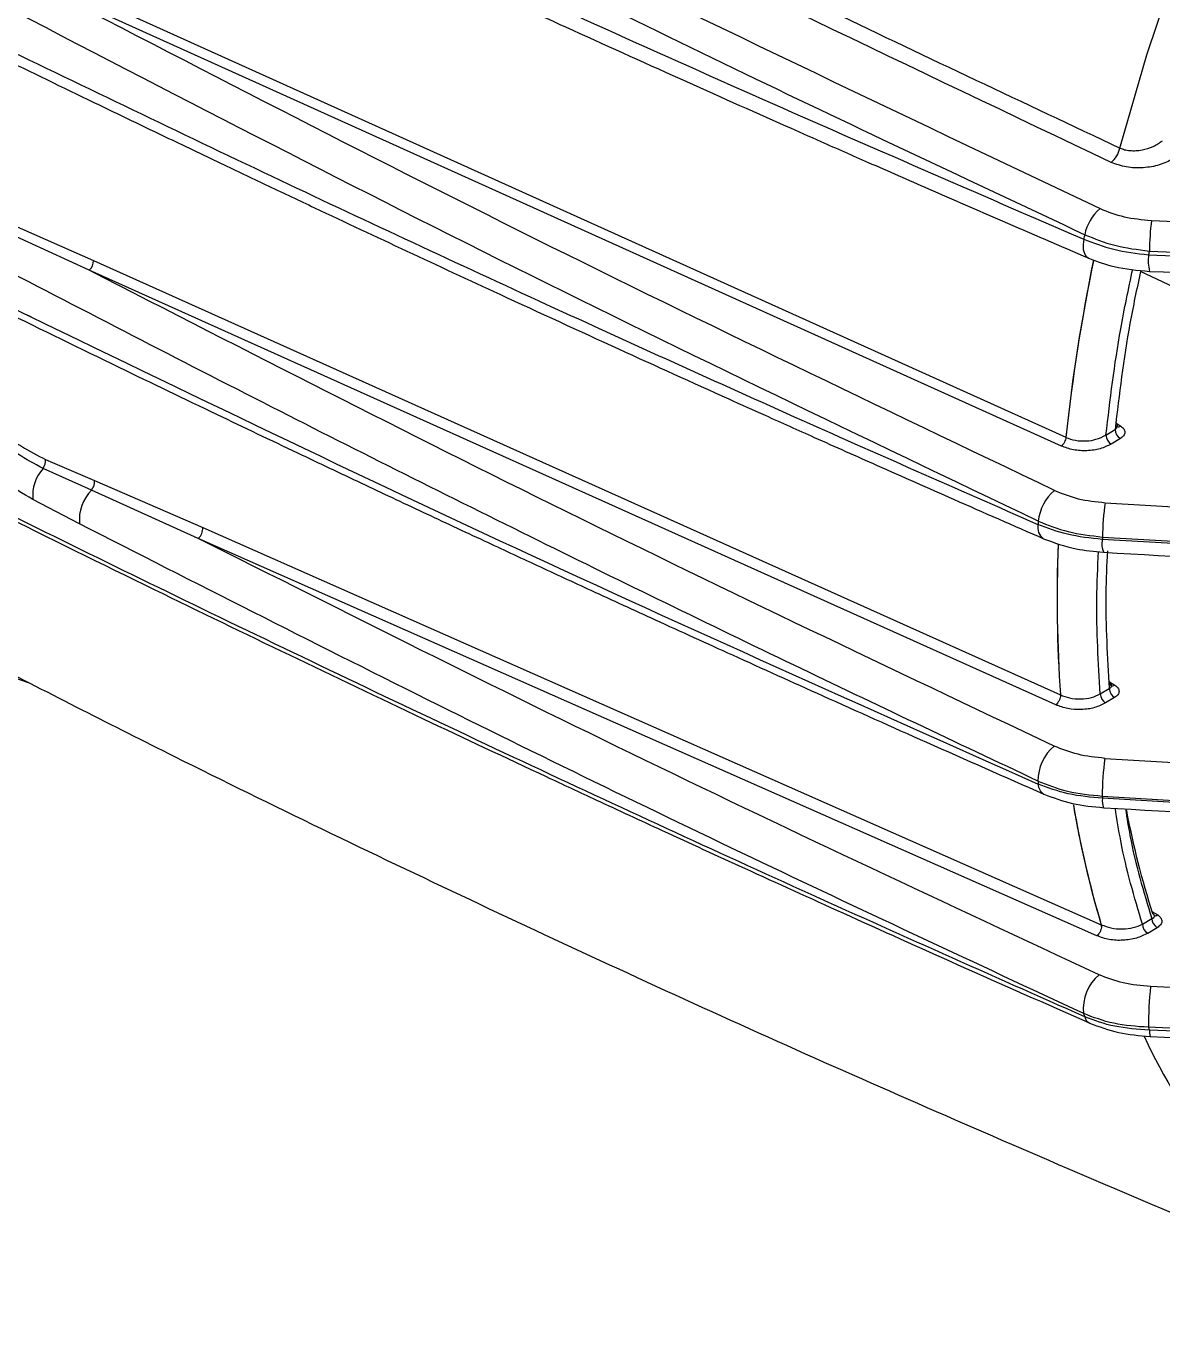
# Model space of a CAD drawing. Extents: x 8 to 113, y 1 to 87.
# Drawn here: x 78.723 to 80.997, y 3.583 to 6.17 of the extents above; entities that cross this region are included whole.
import ezdxf

# ---------------------------------------------------------------- set-up
doc = ezdxf.new("R2010")
doc.units = 0
doc.header["$MEASUREMENT"] = 0
doc.layers.add('OBJECT', color=7, linetype='CONTINUOUS')

msp = doc.modelspace()

# ---------------------------------------------------------------- linework, layer by layer
at = {"layer": 'OBJECT'}
for p, q in [((80.7949, 5.3296), (78.7244, 6.2642)), ((78.7333, 6.2816), (80.8039, 5.347)), ((78.6933, 5.7737), (78.8583, 5.7009)), ((80.9752, 5.781), (81.9695, 5.7388)), ((78.8493, 5.6812), (78.6865, 5.7559)), ((80.9712, 5.7196), (81.9663, 5.6805)), ((78.8583, 5.7009), (80.7929, 4.8317)), ((80.9694, 5.7122), (81.9641, 5.674)), ((80.7839, 4.8118), (78.8493, 5.6812)), ((81.9466, 5.2139), (80.9532, 5.6784)), ((78.7244, 5.592), (78.7295, 5.5898)), ((78.7333, 5.5879), (78.7262, 5.5909)), ((80.8842, 5.3516), (80.9024, 5.3625)), ((80.9057, 5.3746), (80.9137, 5.3696)), ((80.9062, 5.3692), (80.907, 5.3697)), ((80.913, 5.3443), (80.8948, 5.3335)), ((78.854, 5.2413), (78.757, 5.2849)), ((78.762, 5.3028), (78.8601, 5.2608)), ((78.8601, 5.2608), (79.0765, 5.1665)), ((79.0678, 5.1447), (78.854, 5.2413)), ((78.8301, 5.1739), (78.7368, 5.2225)), ((80.8826, 5.2162), (81.8514, 5.1571)), ((79.0765, 5.1665), (80.8747, 4.3719)), ((80.8661, 4.3497), (79.0678, 5.1447)), ((81.8461, 5.0886), (80.8768, 5.1426)), ((80.8772, 5.1475), (81.8461, 5.0892)), ((78.5948, 4.9015), (78.7295, 4.8559)), ((80.8729, 4.8336), (80.8909, 4.8444)), ((80.891, 4.8581), (80.9019, 4.8514)), ((80.7929, 4.8317), (80.7929, 4.8308)), ((80.7932, 4.8307), (80.7931, 4.8316)), ((80.9015, 4.8262), (80.8835, 4.8155)), ((80.8822, 4.7047), (81.8513, 4.6459)), ((80.8768, 4.6292), (81.8461, 4.5695)), ((81.8461, 4.569), (80.8772, 4.6248)), ((80.9759, 4.3986), (80.9877, 4.3914)), ((80.9572, 4.3728), (80.976, 4.384)), ((80.8747, 4.3719), (80.875, 4.3687)), ((80.8753, 4.3686), (80.8749, 4.3718)), ((80.9866, 4.3658), (80.9678, 4.3546)), ((81.9675, 4.204), (80.9735, 4.2481)), ((81.9641, 4.1203), (80.9694, 4.1666)), ((81.9661, 4.1161), (80.9712, 4.1611))]:
    msp.add_line(p, q, dxfattribs=at)
at = {"layer": 'OBJECT', "flags": 128}
for points in [[(80.9121, 5.9257), (80.9658, 6.1121), (81.0285, 6.2991), (81.1, 6.486), (81.1799, 6.6717), (81.2679, 6.8554), (81.3635, 7.0364), (81.4663, 7.2137), (81.5758, 7.3865), (81.6915, 7.554), (81.8129, 7.7154), (81.9394, 7.8701), (82.0705, 8.0172), (82.2054, 8.1561), (82.3436, 8.2861), (82.4845, 8.4067), (82.6273, 8.5172), (82.7715, 8.6172)], [(80.8396, 5.7433), (80.8383, 5.7325), (80.8388, 5.7228), (80.841, 5.7147), (80.8447, 5.7088), (80.8497, 5.7052)], [(80.8911, 4.8564), (80.8915, 4.8544), (80.8921, 4.8526), (80.8932, 4.8513), (80.8945, 4.8504), (80.8961, 4.8499), (80.8979, 4.8499), (80.8999, 4.8504), (80.9019, 4.8514)]]:
    msp.add_lwpolyline(points, dxfattribs=at)
at = {"layer": 'OBJECT'}
for centre, radius, start, end in [((80.8604, 5.9372), 0.0529, 310.4879, 347.4178), ((80.9329, 5.7339), 0.0931, 130.5997, 168.5395), ((81.5899, 5.7102), 0.6188, 173.4275, 179.1221), ((85.0494, 4.7575), 4.3238, 166.6967, 166.8202), ((85.2619, 4.6927), 4.4119, 166.5399, 166.6398), ((78.8315, 5.7013), 0.0268, 311.6109, 359.1372), ((84.4833, 4.9537), 3.7004, 168.3334, 173.8984), ((84.4542, 4.9581), 3.6708, 168.3367, 173.9205), ((81.0595, 5.7005), 0.0908, 172.6491, 193.7246), ((80.9258, 5.364), 0.0235, 183.6817, 236.9096), ((80.909, 5.3762), 0.00808, 252.0253, 305.3355), ((80.9076, 5.3531), 0.0235, 183.6828, 236.9085), ((78.8179, 5.2307), 0.0815, 138.3373, 185.7076), ((78.7369, 5.3001), 0.0252, 322.8439, 6.2674), ((78.8347, 5.258), 0.0255, 319.2015, 6.2329), ((78.9121, 5.1828), 0.0824, 134.7607, 186.2275), ((80.8415, 5.1698), 0.0933, 130.4406, 174.1639), ((81.3894, 5.1423), 0.5121, 171.7017, 179.4221), ((84.1772, 4.8914), 3.4405, 175.2008, 175.3118), ((79.0507, 5.1642), 0.0259, 311.3114, 5.1185), ((80.7753, 5.1668), 0.0278, 167.9056, 235.2657), ((83.5725, 5.0237), 2.7862, 177.7374, 183.9521), ((83.5439, 5.0232), 2.7574, 177.7424, 183.9838), ((80.9139, 5.1338), 0.038, 166.6823, 206.0131), ((84.578, 4.8339), 3.714, 175.1565, 175.2318), ((80.9143, 4.8459), 0.0235, 183.683, 236.9102), ((80.7848, 4.8127), 0.0207, 66.1647, 66.8937), ((80.8963, 4.8351), 0.0235, 183.6828, 236.9085), ((80.8393, 4.6596), 0.0912, 130.2231, 180.263), ((81.3909, 4.6308), 0.5141, 171.7316, 180.1766), ((83.2675, 4.8874), 2.5297, 185.1751, 185.3118), ((80.7711, 4.6525), 0.0224, 178.308, 239.903), ((82.734, 4.9306), 1.9414, 189.4497, 196.7269), ((82.7333, 4.9303), 1.9405, 189.4958, 196.7279), ((83.6289, 4.8833), 2.7638, 185.2739, 185.3654), ((80.9176, 4.6202), 0.0407, 173.4755, 200.6368), ((82.7111, 4.9449), 1.8191, 190.9266, 197.626), ((80.9806, 4.3743), 0.0235, 183.6824, 236.9115), ((80.9994, 4.3855), 0.0235, 183.6835, 236.9091), ((80.983, 4.3982), 0.00829, 254.2984, 304.8344), ((80.8708, 4.362), 0.0106, 66.9236, 68.3294), ((80.9261, 4.2047), 0.0872, 129.7553, 186.9832), ((81.6037, 4.1753), 0.6343, 173.4086, 180.79), ((82.5215, 4.7339), 1.7665, 197.792, 198.0173), ((80.8592, 4.1912), 0.0179, 192.0367, 247.0549), ((82.7111, 4.7365), 1.8326, 198.121, 198.2994), ((82.0311, 4.6425), 1.1789, 204.761, 231.4044), ((80.9986, 4.1581), 0.0276, 173.6194, 200.9502)]:
    msp.add_arc(centre, radius, start, end, dxfattribs=at)
for points, knots in [([(77.4947, 7.6837), (77.668, 7.5863), (78.0262, 7.3851), (78.5773, 7.0879), (79.1542, 6.7858), (79.7395, 6.4896), (80.328, 6.2008), (80.7197, 6.0163), (80.9121, 5.9257)], [0, 0, 0, 0, 0.1582539, 0.327068, 0.4937068, 0.6683778, 0.8371406, 1, 1, 1, 1]), ([(80.8948, 5.8969), (80.4978, 6.0858), (79.7031, 6.464), (78.5694, 7.0475), (77.846, 7.4499), (77.4947, 7.6453)], [0, 0, 0, 0, 0.339225, 0.679039, 1, 1, 1, 1]), ([(77.4947, 7.5356), (77.8221, 7.3537), (78.5293, 6.9608), (79.6551, 6.3827), (80.4668, 5.9972), (80.8723, 5.8046)], [0, 0, 0, 0, 0.301353, 0.650905, 1, 1, 1, 1]), ([(77.4944, 7.4636), (77.6995, 7.3495), (78.1218, 7.1146), (78.7792, 6.7661), (79.4625, 6.4165), (80.1505, 6.0772), (80.6144, 5.8592), (80.8417, 5.7524)], [0, 0, 0, 0, 0.190703, 0.392819, 0.598206, 0.803133, 1, 1, 1, 1]), ([(78.8301, 6.6544), (79.0615, 6.5448), (79.5123, 6.3312), (80.1827, 6.0278), (80.6248, 5.8363), (80.8396, 5.7433)], [0, 0, 0, 0, 0.351668, 0.685, 1, 1, 1, 1]), ([(78.8407, 6.6177), (78.9008, 6.589), (79.0087, 6.5374), (79.1526, 6.4693), (79.2649, 6.4165), (79.3586, 6.3727), (79.5349, 6.2906), (79.7591, 6.1876), (80.0256, 6.0671), (80.1961, 5.9909), (80.3218, 5.9352), (80.4168, 5.8933), (80.5377, 5.8403), (80.6847, 5.7762), (80.7918, 5.7301), (80.8497, 5.7052)], [0, 0, 0, 0, 0.091689, 0.164516, 0.218484, 0.261787, 0.305981, 0.484382, 0.598114, 0.703056, 0.737321, 0.783987, 0.843319, 0.915322, 1, 1, 1, 1]), ([(80.781, 5.2408), (80.4325, 5.4073), (79.7355, 5.7402), (79.0614, 6.0896), (78.7244, 6.2642)], [0, 0, 0, 0, 0.500069, 1, 1, 1, 1]), ([(80.7487, 5.1793), (80.3981, 5.3468), (79.692, 5.6842), (79.0094, 6.0384), (78.6658, 6.2167)], [0, 0, 0, 0, 0.49662, 1, 1, 1, 1]), ([(78.6595, 6.1359), (78.8442, 6.0467), (79.2042, 5.8728), (79.7386, 5.624), (80.2496, 5.3917), (80.5852, 5.2443), (80.7481, 5.1727)], [0, 0, 0, 0, 0.27038, 0.527173, 0.77038, 1, 1, 1, 1]), ([(78.6711, 6.108), (78.7335, 6.0777), (78.8456, 6.0232), (78.9952, 5.9513), (79.112, 5.8955), (79.2093, 5.8493), (79.3926, 5.7626), (79.6257, 5.6538), (79.9026, 5.5265), (80.0799, 5.446), (80.2106, 5.3872), (80.3094, 5.3429), (80.435, 5.2868), (80.5879, 5.2191), (80.6993, 5.1704), (80.7595, 5.144)], [0, 0, 0, 0, 0.09169, 0.164516, 0.218483, 0.261785, 0.30598, 0.48438, 0.598112, 0.703053, 0.737319, 0.783987, 0.84332, 0.915323, 1, 1, 1, 1]), ([(80.9121, 5.9257), (80.9151, 5.9245), (80.9213, 5.9221), (80.9322, 5.9204), (80.9442, 5.9202), (80.9602, 5.9222), (80.9794, 5.9282), (80.9913, 5.9362), (80.9972, 5.9402)], [0, 0, 0, 0, 0.1169065, 0.238658, 0.3663335, 0.5008519, 0.7502482, 1, 1, 1, 1]), ([(81.0185, 5.9038), (81.0097, 5.8995), (80.9922, 5.8908), (80.9588, 5.8853), (80.924, 5.8864), (80.9045, 5.8934), (80.8948, 5.8969)], [0, 0, 0, 0, 0.250172, 0.500067, 0.749913, 1, 1, 1, 1]), ([(80.8723, 5.8046), (80.888, 5.7984), (80.9193, 5.786), (80.9565, 5.7827), (80.9752, 5.781)], [0, 0, 0, 0, 0.498504, 1, 1, 1, 1]), ([(80.8417, 5.7524), (80.8611, 5.7445), (80.9006, 5.7284), (80.9474, 5.7226), (80.9712, 5.7196)], [0, 0, 0, 0, 0.493197, 1, 1, 1, 1]), ([(80.8396, 5.7433), (80.859, 5.7359), (80.8986, 5.7207), (80.9455, 5.715), (80.9694, 5.7122)], [0, 0, 0, 0, 0.490951, 1, 1, 1, 1]), ([(80.7481, 4.6592), (80.5852, 4.7362), (80.2496, 4.8946), (79.7386, 5.1441), (79.2042, 5.4112), (78.8442, 5.598), (78.6595, 5.6938)], [0, 0, 0, 0, 0.22962, 0.472827, 0.72962, 1, 1, 1, 1]), ([(80.8497, 5.7052), (80.8663, 5.699), (80.9037, 5.685), (80.9471, 5.6812), (80.9713, 5.679)], [0, 0, 0, 0, 0.443299, 1, 1, 1, 1]), ([(80.7804, 4.7292), (80.4537, 4.8842), (79.8001, 5.1943), (79.1663, 5.5188), (78.8493, 5.6812)], [0, 0, 0, 0, 0.499771, 1, 1, 1, 1]), ([(80.8842, 5.3516), (80.8926, 5.4219), (80.9056, 5.531), (80.9293, 5.6435), (80.9377, 5.6836)], [0, 0, 0, 0, 0.644548, 1, 1, 1, 1]), ([(80.9532, 5.6784), (80.9458, 5.6437), (80.9232, 5.5365), (80.9108, 5.4327), (80.9024, 5.3625)], [0, 0, 0, 0, 0.323975, 1, 1, 1, 1]), ([(80.9713, 5.679), (81.1212, 5.6723), (81.4525, 5.6576), (81.784, 5.6448), (81.9656, 5.6378)], [0, 0, 0, 0, 0.452485, 1, 1, 1, 1]), ([(78.7368, 5.2225), (78.7167, 5.2345), (78.6767, 5.2583), (78.618, 5.3103), (78.5667, 5.3688), (78.5265, 5.4312), (78.5006, 5.493), (78.4917, 5.5494), (78.4996, 5.5974), (78.5192, 5.6167), (78.5289, 5.6264)], [0, 0, 0, 0, 0.125399, 0.250033, 0.374938, 0.500007, 0.625107, 0.75017, 0.875155, 1, 1, 1, 1]), ([(78.6658, 5.6202), (79.0094, 5.4541), (79.692, 5.1239), (80.3981, 4.8094), (80.7487, 4.6532)], [0, 0, 0, 0, 0.50338, 1, 1, 1, 1]), ([(78.757, 5.2849), (78.74, 5.2938), (78.706, 5.3115), (78.6563, 5.3518), (78.6128, 5.3978), (78.5787, 5.4474), (78.5568, 5.4972), (78.5495, 5.5431), (78.5568, 5.5824), (78.5739, 5.5983), (78.5825, 5.6062)], [0, 0, 0, 0, 0.1259449, 0.2510612, 0.3759101, 0.5005463, 0.6251221, 0.7498254, 0.8747778, 1, 1, 1, 1]), ([(78.5969, 5.601), (78.5887, 5.5936), (78.5722, 5.5787), (78.5651, 5.5419), (78.5719, 5.4989), (78.5928, 5.4524), (78.6253, 5.4061), (78.6666, 5.3636), (78.7137, 5.3268), (78.7459, 5.3108), (78.762, 5.3028)], [0, 0, 0, 0, 0.124851, 0.24967, 0.374508, 0.499432, 0.624474, 0.749587, 0.874619, 1, 1, 1, 1]), ([(78.6771, 5.6003), (78.7542, 5.5626), (78.8965, 5.4931), (79.0931, 5.3984), (79.2551, 5.3211), (79.3923, 5.2561), (79.5169, 5.1974), (79.634, 5.1427), (79.7462, 5.0905), (79.8602, 5.0379), (79.9905, 4.978), (80.1451, 4.9076), (80.3261, 4.8258), (80.5337, 4.7329), (80.6816, 4.6677), (80.7599, 4.6332)], [0, 0, 0, 0, 0.113555, 0.209388, 0.287504, 0.349517, 0.408662, 0.467872, 0.518677, 0.570329, 0.631749, 0.705423, 0.791353, 0.889543, 1, 1, 1, 1]), ([(80.8417, 4.1875), (80.6528, 4.2714), (80.2686, 4.4421), (79.6916, 4.7088), (79.1179, 4.982), (78.5536, 5.2589), (78.1894, 5.4447), (78.0072, 5.5376)], [0, 0, 0, 0, 0.194303, 0.395253, 0.602856, 0.80128, 1, 1, 1, 1]), ([(78.0042, 5.5314), (78.0103, 5.5283), (78.0524, 5.5065), (78.1309, 5.4663), (78.2402, 5.4106), (78.4171, 5.321), (78.6631, 5.1978), (78.9632, 5.0501), (79.2484, 4.9121), (79.5099, 4.7874), (79.7151, 4.6909), (79.8747, 4.6165), (80.0068, 4.5554), (80.1711, 4.48), (80.3682, 4.3904), (80.5986, 4.2868), (80.7641, 4.2137), (80.8522, 4.1747)], [0, 0, 0, 0, 0.0066599, 0.0459981, 0.0852811, 0.1251909, 0.2373953, 0.3500302, 0.4455979, 0.5397348, 0.6256005, 0.6605533, 0.7062608, 0.7630511, 0.8309309, 0.9099099, 1, 1, 1, 1]), ([(80.9024, 5.3625), (80.9033, 5.3633), (80.9049, 5.3647), (80.9065, 5.3672), (80.9068, 5.3689), (80.9069, 5.3697)], [0, 0, 0, 0, 0.365005, 0.66223, 1, 1, 1, 1]), ([(80.9069, 5.3697), (80.907, 5.3699), (80.9072, 5.3708), (80.9069, 5.3723), (80.9059, 5.3749), (80.9041, 5.3764), (80.903, 5.3774)], [0, 0, 0, 0, 0.047233, 0.303289, 0.547406, 1, 1, 1, 1]), ([(80.9137, 5.3696), (80.9161, 5.3678), (80.9208, 5.364), (80.9227, 5.3569), (80.9204, 5.3499), (80.9155, 5.3462), (80.913, 5.3443)], [0, 0, 0, 0, 0.249985, 0.4998, 0.749159, 1, 1, 1, 1]), ([(80.8041, 5.3469), (80.8039, 5.3453), (80.8033, 5.3421), (80.8011, 5.3371), (80.7982, 5.3325), (80.796, 5.3306), (80.7949, 5.3296)], [0, 0, 0, 0, 0.241915, 0.500004, 0.758081, 1, 1, 1, 1]), ([(80.8948, 5.3335), (80.8877, 5.33), (80.8734, 5.3231), (80.8462, 5.3193), (80.8183, 5.3209), (80.8027, 5.3267), (80.7949, 5.3296)], [0, 0, 0, 0, 0.250112, 0.500126, 0.75008, 1, 1, 1, 1]), ([(80.8041, 5.3469), (80.8102, 5.3446), (80.8227, 5.34), (80.8443, 5.3391), (80.8663, 5.3425), (80.8778, 5.3484), (80.8842, 5.3516)], [0, 0, 0, 0, 0.244677, 0.500062, 0.724507, 1, 1, 1, 1]), ([(80.781, 5.2408), (80.7964, 5.2346), (80.8273, 5.222), (80.8641, 5.2182), (80.8826, 5.2162)], [0, 0, 0, 0, 0.498431, 1, 1, 1, 1]), ([(80.7487, 5.1793), (80.7681, 5.1714), (80.8073, 5.1555), (80.8538, 5.1502), (80.8772, 5.1475)], [0, 0, 0, 0, 0.496594, 1, 1, 1, 1]), ([(80.8396, 4.1941), (80.6248, 4.2942), (80.1827, 4.5002), (79.5123, 4.8265), (79.0615, 5.056), (78.8301, 5.1739)], [0, 0, 0, 0, 0.315, 0.648332, 1, 1, 1, 1]), ([(80.8768, 5.1426), (80.853, 5.1452), (80.8064, 5.1503), (80.7673, 5.1653), (80.7481, 5.1727)], [0, 0, 0, 0, 0.511471, 1, 1, 1, 1]), ([(80.8703, 4.2717), (80.5662, 4.4136), (79.9564, 4.698), (79.3645, 4.9956), (79.0678, 5.1447)], [0, 0, 0, 0, 0.498752, 1, 1, 1, 1]), ([(80.7595, 5.144), (80.7806, 5.1363), (80.8178, 5.1226), (80.8606, 5.1186), (80.8792, 5.1169)], [0, 0, 0, 0, 0.5663872, 1, 1, 1, 1]), ([(80.8729, 4.8336), (80.869, 4.8962), (80.8634, 4.9885), (80.8678, 5.0866), (80.8693, 5.1182)], [0, 0, 0, 0, 0.678587, 1, 1, 1, 1]), ([(80.8792, 5.1169), (81.0254, 5.1086), (81.3484, 5.0901), (81.6715, 5.0719), (81.8484, 5.062)], [0, 0, 0, 0, 0.452487, 1, 1, 1, 1]), ([(80.887, 5.1198), (80.8857, 5.0912), (80.8815, 4.9962), (80.887, 4.9069), (80.8909, 4.8444)], [0, 0, 0, 0, 0.300815, 1, 1, 1, 1]), ([(78.6493, 4.8966), (78.7727, 4.8335), (79.0913, 4.6705), (79.6108, 4.4206), (80.2067, 4.1452), (80.807, 3.8831), (81.2515, 3.6958), (81.4968, 3.5995), (81.5396, 3.5827)], [0, 0, 0, 0, 0.130616, 0.337271, 0.543813, 0.750208, 0.956422, 1, 1, 1, 1]), ([(80.8909, 4.8444), (80.8916, 4.8448), (80.893, 4.8457), (80.8948, 4.8476), (80.8957, 4.8503), (80.8947, 4.8536), (80.8923, 4.8555), (80.8911, 4.8564)], [0, 0, 0, 0, 0.1426625, 0.2738495, 0.5009936, 0.7531375, 1, 1, 1, 1]), ([(80.9019, 4.8514), (80.9043, 4.8495), (80.909, 4.8458), (80.911, 4.8388), (80.9088, 4.8317), (80.9039, 4.8281), (80.9015, 4.8262)], [0, 0, 0, 0, 0.250031, 0.499862, 0.749221, 1, 1, 1, 1]), ([(80.7932, 4.8307), (80.793, 4.829), (80.7928, 4.8266), (80.7916, 4.8229), (80.7904, 4.8201), (80.7889, 4.8175), (80.7868, 4.8144), (80.785, 4.8128), (80.7839, 4.8118)], [0, 0, 0, 0, 0.242736, 0.372413, 0.504175, 0.635328, 0.76326, 1, 1, 1, 1]), ([(80.8835, 4.8155), (80.8764, 4.812), (80.8621, 4.8051), (80.8349, 4.8015), (80.8072, 4.8031), (80.7917, 4.8089), (80.7839, 4.8118)], [0, 0, 0, 0, 0.250088, 0.50011, 0.750076, 1, 1, 1, 1]), ([(80.7931, 4.8316), (80.799, 4.8293), (80.8114, 4.8246), (80.8336, 4.8229), (80.8558, 4.8256), (80.8672, 4.831), (80.8729, 4.8336)], [0, 0, 0, 0, 0.237323, 0.500072, 0.750005, 1, 1, 1, 1]), ([(80.8822, 4.7047), (80.8637, 4.7067), (80.8269, 4.7106), (80.7959, 4.723), (80.7804, 4.7292)], [0, 0, 0, 0, 0.501586, 1, 1, 1, 1]), ([(80.7481, 4.6592), (80.7673, 4.6516), (80.8064, 4.636), (80.853, 4.6315), (80.8768, 4.6292)], [0, 0, 0, 0, 0.488529, 1, 1, 1, 1]), ([(80.8772, 4.6248), (80.8538, 4.6269), (80.8073, 4.6311), (80.7681, 4.6459), (80.7487, 4.6532)], [0, 0, 0, 0, 0.503406, 1, 1, 1, 1]), ([(80.7599, 4.6332), (80.7784, 4.6261), (80.8153, 4.6122), (80.8583, 4.608), (80.8796, 4.6059)], [0, 0, 0, 0, 0.5043107, 1, 1, 1, 1]), ([(80.8796, 4.6059), (81.0257, 4.5975), (81.3486, 4.5791), (81.6716, 4.5608), (81.8485, 4.5508)], [0, 0, 0, 0, 0.452469, 1, 1, 1, 1]), ([(80.9572, 4.3728), (80.941, 4.427), (80.919, 4.5009), (80.9064, 4.5827), (80.903, 4.6046)], [0, 0, 0, 0, 0.732576, 1, 1, 1, 1]), ([(80.9233, 4.6034), (80.9261, 4.5855), (80.9383, 4.5079), (80.9596, 4.4379), (80.976, 4.384)], [0, 0, 0, 0, 0.230598, 1, 1, 1, 1]), ([(80.8749, 4.3718), (80.8812, 4.3694), (80.8941, 4.3645), (80.9172, 4.3629), (80.9397, 4.3654), (80.9514, 4.3703), (80.9572, 4.3728)], [0, 0, 0, 0, 0.239397, 0.499824, 0.74984, 1, 1, 1, 1]), ([(80.976, 4.384), (80.9775, 4.3846), (80.9801, 4.3857), (80.9809, 4.3875), (80.9812, 4.3882)], [0, 0, 0, 0, 0.579359, 1, 1, 1, 1]), ([(80.9812, 4.3882), (80.9813, 4.3887), (80.9813, 4.3897), (80.9806, 4.3913), (80.9793, 4.3927), (80.978, 4.3936), (80.9774, 4.3941)], [0, 0, 0, 0, 0.269144, 0.52379, 0.766448, 1, 1, 1, 1]), ([(80.9877, 4.3914), (80.989, 4.3905), (80.9916, 4.3887), (80.9951, 4.3844), (80.9967, 4.3785), (80.994, 4.3714), (80.9891, 4.3677), (80.9866, 4.3658)], [0, 0, 0, 0, 0.12539, 0.250871, 0.500279, 0.749234, 1, 1, 1, 1]), ([(80.8753, 4.3686), (80.8751, 4.3669), (80.8749, 4.3644), (80.8736, 4.3606), (80.872, 4.3569), (80.8695, 4.3528), (80.8672, 4.3507), (80.8661, 4.3497)], [0, 0, 0, 0, 0.251224, 0.383336, 0.515964, 0.770806, 1, 1, 1, 1]), ([(80.9678, 4.3546), (80.9606, 4.3511), (80.9461, 4.344), (80.9186, 4.3399), (80.8901, 4.341), (80.8741, 4.3468), (80.8661, 4.3497)], [0, 0, 0, 0, 0.250139, 0.500157, 0.750082, 1, 1, 1, 1]), ([(80.9735, 4.2481), (80.9549, 4.2498), (80.9176, 4.2532), (80.8861, 4.2656), (80.8703, 4.2717)], [0, 0, 0, 0, 0.501563, 1, 1, 1, 1]), ([(80.9694, 4.1666), (80.9455, 4.1682), (80.8986, 4.1714), (80.859, 4.1866), (80.8396, 4.1941)], [0, 0, 0, 0, 0.509049, 1, 1, 1, 1]), ([(80.9712, 4.1611), (80.9474, 4.1627), (80.9006, 4.1658), (80.8611, 4.1803), (80.8417, 4.1875)], [0, 0, 0, 0, 0.5068029, 1, 1, 1, 1]), ([(80.8513, 4.1751), (80.8702, 4.168), (80.9077, 4.154), (80.9513, 4.1501), (80.9728, 4.1482)], [0, 0, 0, 0, 0.505073, 1, 1, 1, 1]), ([(80.9728, 4.1482), (81.1236, 4.1412), (81.457, 4.1257), (81.7907, 4.1123), (81.9735, 4.1049)], [0, 0, 0, 0, 0.452447, 1, 1, 1, 1])]:
    msp.add_open_spline(points, degree=3, knots=knots, dxfattribs=at)

doc.saveas('drawing.dxf')
